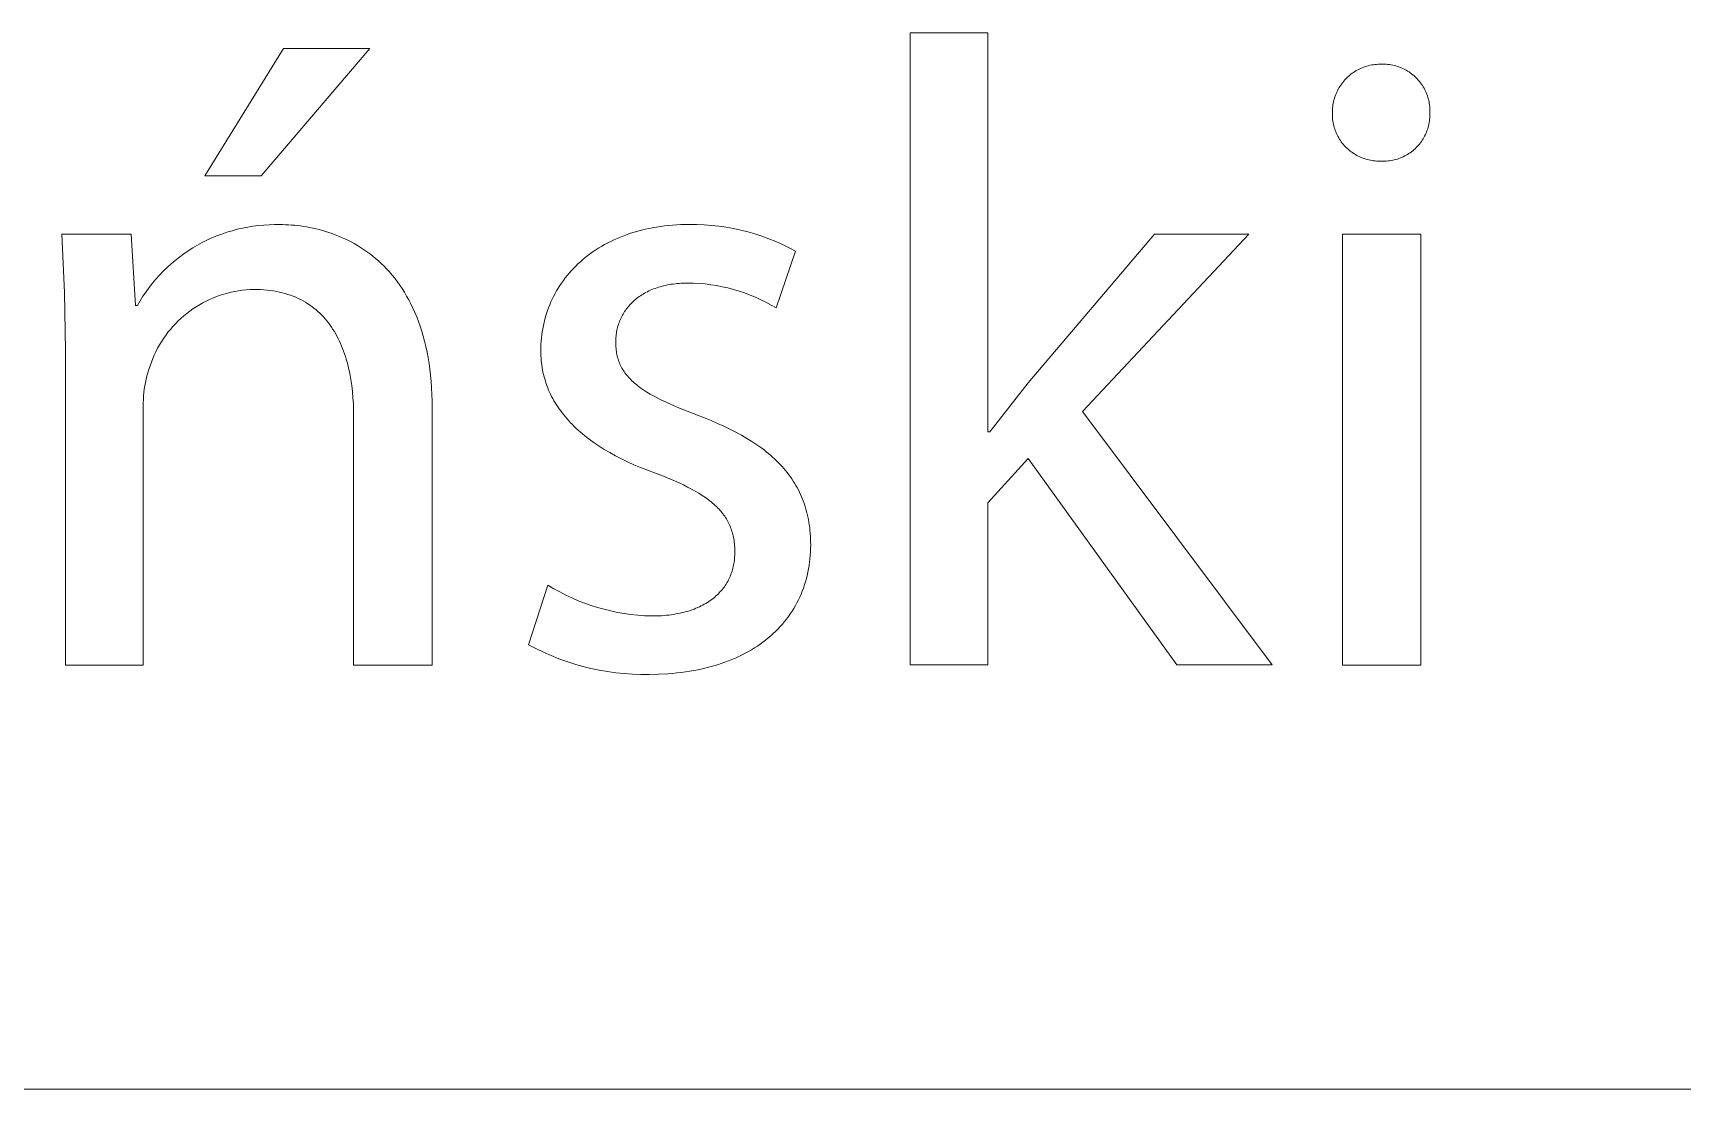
# Model space of a CAD drawing. Header units: millimetres. Extents: x -1893 to 2799, y -925 to 2353.
# Drawn here: x 2136 to 2222.9, y -924.6 to -868.9 of the extents above; entities that cross this region are included whole.
import ezdxf

# ---------------------------------------------------------------- set-up
doc = ezdxf.new("R2010")
doc.units = ezdxf.units.MM
doc.header["$MEASUREMENT"] = 0
doc.layers.add('Domyślny', color=7, linetype='Continuous', true_color=0x000000)

msp = doc.modelspace()

# ---------------------------------------------------------------- linework, layer by layer
at = {"layer": 'Domyślny', "color": 18, "lineweight": 15, "true_color": 0x000000}
for p, q in [((2182.241, -902.263), (2182.241, -868.921)), ((2182.241, -868.921), (2186.334, -868.921)), ((2186.334, -868.921), (2186.334, -889.967)), ((2145.041, -876.453), (2149.181, -869.735)), ((2153.728, -869.735), (2148.009, -876.453)), ((2149.181, -869.735), (2153.728, -869.735)), ((2205.098, -871.463), (2205.155, -871.397)), ((2205.155, -871.397), (2205.215, -871.334)), ((2205.215, -871.334), (2205.276, -871.273)), ((2205.276, -871.273), (2205.34, -871.213)), ((2205.34, -871.213), (2205.406, -871.156)), ((2205.406, -871.156), (2205.474, -871.102)), ((2205.474, -871.102), (2205.543, -871.05)), ((2205.543, -871.05), (2205.614, -871)), ((2205.614, -871), (2205.687, -870.952)), ((2205.687, -870.952), (2205.762, -870.908)), ((2205.762, -870.908), (2205.838, -870.865)), ((2205.838, -870.865), (2205.915, -870.826)), ((2205.915, -870.826), (2205.994, -870.789)), ((2205.994, -870.789), (2206.074, -870.755)), ((2206.074, -870.755), (2206.155, -870.723)), ((2206.155, -870.723), (2206.238, -870.695)), ((2206.238, -870.695), (2206.321, -870.669)), ((2206.321, -870.669), (2206.405, -870.646)), ((2206.405, -870.646), (2206.489, -870.626)), ((2206.489, -870.626), (2206.575, -870.609)), ((2206.575, -870.609), (2206.66, -870.595)), ((2206.66, -870.595), (2206.747, -870.584)), ((2206.747, -870.584), (2206.833, -870.576)), ((2206.833, -870.576), (2206.92, -870.571)), ((2206.92, -870.571), (2207.007, -870.568)), ((2207.007, -870.568), (2207.094, -870.569)), ((2207.094, -870.569), (2207.179, -870.568)), ((2207.179, -870.568), (2207.264, -870.569)), ((2207.264, -870.569), (2207.349, -870.573)), ((2207.349, -870.573), (2207.433, -870.58)), ((2207.433, -870.58), (2207.517, -870.591)), ((2207.517, -870.591), (2207.601, -870.604)), ((2207.601, -870.604), (2207.685, -870.619)), ((2207.685, -870.619), (2207.767, -870.638)), ((2207.767, -870.638), (2207.849, -870.66)), ((2207.849, -870.66), (2207.931, -870.684)), ((2207.931, -870.684), (2208.011, -870.711)), ((2208.011, -870.711), (2208.09, -870.741)), ((2208.09, -870.741), (2208.169, -870.774)), ((2208.169, -870.774), (2208.246, -870.809)), ((2208.246, -870.809), (2208.322, -870.847)), ((2208.322, -870.847), (2208.396, -870.888)), ((2208.396, -870.888), (2208.469, -870.931)), ((2208.469, -870.931), (2208.541, -870.976)), ((2208.541, -870.976), (2208.611, -871.024)), ((2208.611, -871.024), (2208.679, -871.075)), ((2208.679, -871.075), (2208.746, -871.128)), ((2208.746, -871.128), (2208.81, -871.183)), ((2208.81, -871.183), (2208.873, -871.24)), ((2208.873, -871.24), (2208.934, -871.299)), ((2208.934, -871.299), (2208.992, -871.361)), ((2208.992, -871.361), (2209.049, -871.424)), ((2204.631, -872.292), (2204.66, -872.21)), ((2204.66, -872.21), (2204.692, -872.129)), ((2204.692, -872.129), (2204.727, -872.049)), ((2204.727, -872.049), (2204.764, -871.97)), ((2204.764, -871.97), (2204.804, -871.893)), ((2204.804, -871.893), (2204.847, -871.817)), ((2204.847, -871.817), (2204.892, -871.743)), ((2204.892, -871.743), (2204.94, -871.67)), ((2204.94, -871.67), (2204.99, -871.599)), ((2204.99, -871.599), (2205.043, -871.53)), ((2205.043, -871.53), (2205.098, -871.463)), ((2209.049, -871.424), (2209.103, -871.489)), ((2209.103, -871.489), (2209.155, -871.556)), ((2209.155, -871.556), (2209.204, -871.625)), ((2209.204, -871.625), (2209.251, -871.696)), ((2209.251, -871.696), (2209.296, -871.768)), ((2209.296, -871.768), (2209.338, -871.841)), ((2209.338, -871.841), (2209.378, -871.916)), ((2209.378, -871.916), (2209.415, -871.993)), ((2209.415, -871.993), (2209.449, -872.07)), ((2209.449, -872.07), (2209.481, -872.149)), ((2209.481, -872.149), (2209.51, -872.229)), ((2209.51, -872.229), (2209.536, -872.309)), ((2204.5, -873.06), (2204.503, -872.973)), ((2204.5, -873.147), (2204.5, -873.06)), ((2204.5, -873.232), (2204.5, -873.147)), ((2204.503, -872.973), (2204.509, -872.887)), ((2204.509, -872.887), (2204.517, -872.8)), ((2204.517, -872.8), (2204.529, -872.714)), ((2204.529, -872.714), (2204.543, -872.628)), ((2204.543, -872.628), (2204.561, -872.543)), ((2204.561, -872.543), (2204.581, -872.458)), ((2204.581, -872.458), (2204.605, -872.375)), ((2204.605, -872.375), (2204.631, -872.292)), ((2209.536, -872.309), (2209.56, -872.391)), ((2209.56, -872.391), (2209.58, -872.473)), ((2209.58, -872.473), (2209.598, -872.556)), ((2209.598, -872.556), (2209.613, -872.64)), ((2209.613, -872.64), (2209.625, -872.724)), ((2209.625, -872.724), (2209.634, -872.808)), ((2209.634, -872.808), (2209.64, -872.893)), ((2209.64, -872.893), (2209.643, -872.978)), ((2209.644, -873.063), (2209.641, -873.147)), ((2209.641, -873.147), (2209.642, -873.231)), ((2209.643, -872.978), (2209.644, -873.063)), ((2204.502, -873.317), (2204.5, -873.232)), ((2204.507, -873.402), (2204.502, -873.317)), ((2204.515, -873.486), (2204.507, -873.402)), ((2204.526, -873.57), (2204.515, -873.486)), ((2204.54, -873.654), (2204.526, -873.57)), ((2204.557, -873.737), (2204.54, -873.654)), ((2204.576, -873.82), (2204.557, -873.737)), ((2204.599, -873.902), (2204.576, -873.82)), ((2204.624, -873.983), (2204.599, -873.902)), ((2204.652, -874.063), (2204.624, -873.983)), ((2209.527, -873.974), (2209.5, -874.054)), ((2209.551, -873.894), (2209.527, -873.974)), ((2209.572, -873.813), (2209.551, -873.894)), ((2209.591, -873.731), (2209.572, -873.813)), ((2209.607, -873.649), (2209.591, -873.731)), ((2209.619, -873.566), (2209.607, -873.649)), ((2209.629, -873.482), (2209.619, -873.566)), ((2209.637, -873.399), (2209.629, -873.482)), ((2209.641, -873.315), (2209.637, -873.399)), ((2209.642, -873.231), (2209.641, -873.315)), ((2204.682, -874.142), (2204.652, -874.063)), ((2204.716, -874.22), (2204.682, -874.142)), ((2204.752, -874.297), (2204.716, -874.22)), ((2204.79, -874.372), (2204.752, -874.297)), ((2204.832, -874.446), (2204.79, -874.372)), ((2204.875, -874.519), (2204.832, -874.446)), ((2204.922, -874.59), (2204.875, -874.519)), ((2204.97, -874.66), (2204.922, -874.59)), ((2205.021, -874.728), (2204.97, -874.66)), ((2205.075, -874.794), (2205.021, -874.728)), ((2205.13, -874.858), (2205.075, -874.794)), ((2205.188, -874.92), (2205.13, -874.858)), ((2209.037, -874.846), (2208.98, -874.908)), ((2209.091, -874.781), (2209.037, -874.846)), ((2209.143, -874.716), (2209.091, -874.781)), ((2209.192, -874.648), (2209.143, -874.716)), ((2209.24, -874.579), (2209.192, -874.648)), ((2209.284, -874.508), (2209.24, -874.579)), ((2209.327, -874.435), (2209.284, -874.508)), ((2209.367, -874.361), (2209.327, -874.435)), ((2209.404, -874.286), (2209.367, -874.361)), ((2209.439, -874.21), (2209.404, -874.286)), ((2209.471, -874.133), (2209.439, -874.21)), ((2209.5, -874.054), (2209.471, -874.133)), ((2205.248, -874.98), (2205.188, -874.92)), ((2205.309, -875.038), (2205.248, -874.98)), ((2205.373, -875.094), (2205.309, -875.038)), ((2205.439, -875.148), (2205.373, -875.094)), ((2205.506, -875.199), (2205.439, -875.148)), ((2205.576, -875.248), (2205.506, -875.199)), ((2205.647, -875.295), (2205.576, -875.248)), ((2205.719, -875.339), (2205.647, -875.295)), ((2205.793, -875.381), (2205.719, -875.339)), ((2205.868, -875.42), (2205.793, -875.381)), ((2205.945, -875.457), (2205.868, -875.42)), ((2206.023, -875.49), (2205.945, -875.457)), ((2206.101, -875.522), (2206.023, -875.49)), ((2206.181, -875.55), (2206.101, -875.522)), ((2206.262, -875.576), (2206.181, -875.55)), ((2206.344, -875.599), (2206.262, -875.576)), ((2206.426, -875.619), (2206.344, -875.599)), ((2206.51, -875.636), (2206.426, -875.619)), ((2206.593, -875.65), (2206.51, -875.636)), ((2206.677, -875.662), (2206.593, -875.65)), ((2206.762, -875.67), (2206.677, -875.662)), ((2206.846, -875.676), (2206.762, -875.67)), ((2206.931, -875.679), (2206.846, -875.676)), ((2207.016, -875.678), (2206.931, -875.679)), ((2207.1, -875.683), (2207.016, -875.678)), ((2207.184, -875.685), (2207.1, -875.683)), ((2207.268, -875.683), (2207.184, -875.685)), ((2207.351, -875.679), (2207.268, -875.683)), ((2207.435, -875.672), (2207.351, -875.679)), ((2207.518, -875.662), (2207.435, -875.672)), ((2207.601, -875.65), (2207.518, -875.662)), ((2207.684, -875.634), (2207.601, -875.65)), ((2207.766, -875.616), (2207.684, -875.634)), ((2207.847, -875.595), (2207.766, -875.616)), ((2207.927, -875.571), (2207.847, -875.595)), ((2208.007, -875.544), (2207.927, -875.571)), ((2208.085, -875.515), (2208.007, -875.544)), ((2208.163, -875.483), (2208.085, -875.515)), ((2208.239, -875.449), (2208.163, -875.483)), ((2208.314, -875.411), (2208.239, -875.449)), ((2208.388, -875.372), (2208.314, -875.411)), ((2208.461, -875.329), (2208.388, -875.372)), ((2208.532, -875.285), (2208.461, -875.329)), ((2208.601, -875.238), (2208.532, -875.285)), ((2208.669, -875.188), (2208.601, -875.238)), ((2208.735, -875.136), (2208.669, -875.188)), ((2208.799, -875.082), (2208.735, -875.136)), ((2208.862, -875.026), (2208.799, -875.082)), ((2208.922, -874.968), (2208.862, -875.026)), ((2208.98, -874.908), (2208.922, -874.968)), ((2148.009, -876.453), (2145.041, -876.453)), ((2146.744, -879.278), (2147.02, -879.214)), ((2147.02, -879.214), (2147.299, -879.16)), ((2147.299, -879.16), (2147.579, -879.114)), ((2147.579, -879.114), (2147.86, -879.079)), ((2147.86, -879.079), (2148.143, -879.052)), ((2148.143, -879.052), (2148.426, -879.036)), ((2148.426, -879.036), (2148.71, -879.029)), ((2148.71, -879.029), (2148.994, -879.031)), ((2148.994, -879.031), (2149.142, -879.033)), ((2149.142, -879.033), (2149.293, -879.037)), ((2149.293, -879.037), (2149.446, -879.044)), ((2149.446, -879.044), (2149.601, -879.054)), ((2149.601, -879.054), (2149.758, -879.068)), ((2149.758, -879.068), (2149.918, -879.084)), ((2149.918, -879.084), (2150.078, -879.104)), ((2150.078, -879.104), (2150.24, -879.127)), ((2150.24, -879.127), (2150.404, -879.154)), ((2150.404, -879.154), (2150.569, -879.184)), ((2150.569, -879.184), (2150.734, -879.218)), ((2150.734, -879.218), (2150.901, -879.256)), ((2168.251, -879.279), (2168.449, -879.235)), ((2168.449, -879.235), (2168.65, -879.196)), ((2168.65, -879.196), (2168.855, -879.16)), ((2168.855, -879.16), (2169.062, -879.129)), ((2169.062, -879.129), (2169.272, -879.101)), ((2169.272, -879.101), (2169.486, -879.078)), ((2169.486, -879.078), (2169.702, -879.058)), ((2169.702, -879.058), (2169.921, -879.043)), ((2169.921, -879.043), (2170.143, -879.032)), ((2170.143, -879.032), (2170.368, -879.026)), ((2170.368, -879.026), (2170.596, -879.024)), ((2170.596, -879.024), (2170.984, -879.027)), ((2170.984, -879.027), (2171.373, -879.043)), ((2171.373, -879.043), (2171.76, -879.073)), ((2171.76, -879.073), (2172.147, -879.116)), ((2172.147, -879.116), (2172.531, -879.172)), ((2172.531, -879.172), (2172.914, -879.241)), ((2172.914, -879.241), (2173.294, -879.323)), ((2137.64, -882.608), (2137.494, -879.531)), ((2137.494, -879.531), (2141.15, -879.531)), ((2141.15, -879.531), (2141.385, -883.297)), ((2144.643, -880.119), (2144.892, -879.983)), ((2144.892, -879.983), (2145.146, -879.856)), ((2145.146, -879.856), (2145.403, -879.737)), ((2145.403, -879.737), (2145.665, -879.627)), ((2145.665, -879.627), (2145.93, -879.527)), ((2145.93, -879.527), (2146.199, -879.435)), ((2146.199, -879.435), (2146.47, -879.352)), ((2146.47, -879.352), (2146.744, -879.278)), ((2150.901, -879.256), (2151.068, -879.297)), ((2151.068, -879.297), (2151.236, -879.343)), ((2151.236, -879.343), (2151.405, -879.393)), ((2151.405, -879.393), (2151.573, -879.446)), ((2151.573, -879.446), (2151.742, -879.504)), ((2151.742, -879.504), (2151.911, -879.566)), ((2151.911, -879.566), (2152.08, -879.633)), ((2152.08, -879.633), (2152.248, -879.704)), ((2152.248, -879.704), (2152.416, -879.78)), ((2152.416, -879.78), (2152.583, -879.86)), ((2152.583, -879.86), (2152.749, -879.946)), ((2152.749, -879.946), (2152.915, -880.036)), ((2152.915, -880.036), (2153.079, -880.131)), ((2165.965, -880.171), (2166.121, -880.082)), ((2166.121, -880.082), (2166.281, -879.996)), ((2166.281, -879.996), (2166.443, -879.914)), ((2166.443, -879.914), (2166.61, -879.835)), ((2166.61, -879.835), (2166.779, -879.759)), ((2166.779, -879.759), (2166.952, -879.686)), ((2166.952, -879.686), (2167.128, -879.617)), ((2167.128, -879.617), (2167.307, -879.552)), ((2167.307, -879.552), (2167.49, -879.49)), ((2167.49, -879.49), (2167.675, -879.432)), ((2167.675, -879.432), (2167.864, -879.377)), ((2167.864, -879.377), (2168.056, -879.326)), ((2168.056, -879.326), (2168.251, -879.279)), ((2173.294, -879.323), (2173.671, -879.417)), ((2173.671, -879.417), (2174.044, -879.525)), ((2174.044, -879.525), (2174.414, -879.645)), ((2174.414, -879.645), (2174.779, -879.778)), ((2174.779, -879.778), (2175.14, -879.923)), ((2175.14, -879.923), (2175.495, -880.08)), ((2175.495, -880.08), (2175.845, -880.249)), ((2188.459, -887.373), (2195.115, -879.53)), ((2200.099, -879.53), (2191.318, -888.889)), ((2195.115, -879.53), (2200.099, -879.53)), ((2205.032, -879.538), (2209.172, -879.538)), ((2205.032, -902.271), (2205.032, -879.538)), ((2209.172, -879.538), (2209.172, -902.271)), ((2143.258, -881.104), (2143.474, -880.921)), ((2143.474, -880.921), (2143.697, -880.745)), ((2143.697, -880.745), (2143.925, -880.576)), ((2143.925, -880.576), (2144.159, -880.416)), ((2144.159, -880.416), (2144.398, -880.263)), ((2144.398, -880.263), (2144.643, -880.119)), ((2153.079, -880.131), (2153.242, -880.231)), ((2153.242, -880.231), (2153.404, -880.336)), ((2153.404, -880.336), (2153.564, -880.447)), ((2153.564, -880.447), (2153.723, -880.563)), ((2153.723, -880.563), (2153.879, -880.684)), ((2153.879, -880.684), (2154.034, -880.811)), ((2154.034, -880.811), (2154.187, -880.943)), ((2154.187, -880.943), (2154.337, -881.082)), ((2164.84, -880.988), (2164.968, -880.876)), ((2164.968, -880.876), (2165.1, -880.767)), ((2165.1, -880.767), (2165.236, -880.66)), ((2165.236, -880.66), (2165.375, -880.556)), ((2165.375, -880.556), (2165.517, -880.455)), ((2165.517, -880.455), (2165.663, -880.357)), ((2165.663, -880.357), (2165.812, -880.262)), ((2165.812, -880.262), (2165.965, -880.171)), ((2176.189, -880.43), (2175.158, -883.43)), ((2175.845, -880.249), (2176.189, -880.43)), ((2142.457, -881.908), (2142.647, -881.697)), ((2142.647, -881.697), (2142.844, -881.492)), ((2142.844, -881.492), (2143.047, -881.295)), ((2143.047, -881.295), (2143.258, -881.104)), ((2154.337, -881.082), (2154.485, -881.226)), ((2154.485, -881.226), (2154.63, -881.376)), ((2154.63, -881.376), (2154.772, -881.531)), ((2154.772, -881.531), (2154.912, -881.693)), ((2154.912, -881.693), (2155.048, -881.861)), ((2163.945, -881.978), (2164.044, -881.846)), ((2164.044, -881.846), (2164.146, -881.716)), ((2164.146, -881.716), (2164.253, -881.588)), ((2164.253, -881.588), (2164.363, -881.463)), ((2164.363, -881.463), (2164.477, -881.341)), ((2164.477, -881.341), (2164.594, -881.221)), ((2164.594, -881.221), (2164.715, -881.103)), ((2164.715, -881.103), (2164.84, -880.988)), ((2137.682, -885.687), (2137.64, -882.608)), ((2141.773, -882.812), (2141.932, -882.577)), ((2141.932, -882.577), (2142.1, -882.348)), ((2142.1, -882.348), (2142.275, -882.125)), ((2142.275, -882.125), (2142.457, -881.908)), ((2146.033, -882.701), (2145.842, -882.762)), ((2146.227, -882.646), (2146.033, -882.701)), ((2146.422, -882.598), (2146.227, -882.646)), ((2146.619, -882.557), (2146.422, -882.598)), ((2146.817, -882.523), (2146.619, -882.557)), ((2147.017, -882.495), (2146.817, -882.523)), ((2147.217, -882.474), (2147.017, -882.495)), ((2147.418, -882.46), (2147.217, -882.474)), ((2147.619, -882.453), (2147.418, -882.46)), ((2147.8, -882.455), (2147.619, -882.453)), ((2147.977, -882.462), (2147.8, -882.455)), ((2148.151, -882.473), (2147.977, -882.462)), ((2148.321, -882.488), (2148.151, -882.473)), ((2148.488, -882.508), (2148.321, -882.488)), ((2148.651, -882.532), (2148.488, -882.508)), ((2148.81, -882.56), (2148.651, -882.532)), ((2148.966, -882.592), (2148.81, -882.56)), ((2149.119, -882.628), (2148.966, -882.592)), ((2149.268, -882.668), (2149.119, -882.628)), ((2149.413, -882.712), (2149.268, -882.668)), ((2149.555, -882.76), (2149.413, -882.712)), ((2155.048, -881.861), (2155.182, -882.036)), ((2155.182, -882.036), (2155.311, -882.217)), ((2155.311, -882.217), (2155.438, -882.404)), ((2155.438, -882.404), (2155.561, -882.598)), ((2155.561, -882.598), (2155.679, -882.798)), ((2163.43, -882.815), (2163.507, -882.671)), ((2163.507, -882.671), (2163.586, -882.528)), ((2163.586, -882.528), (2163.67, -882.387)), ((2163.67, -882.387), (2163.758, -882.248)), ((2163.758, -882.248), (2163.849, -882.112)), ((2163.849, -882.112), (2163.945, -881.978)), ((2168.149, -882.695), (2168.077, -882.739)), ((2168.223, -882.652), (2168.149, -882.695)), ((2168.298, -882.611), (2168.223, -882.652)), ((2168.375, -882.571), (2168.298, -882.611)), ((2168.454, -882.532), (2168.375, -882.571)), ((2168.534, -882.495), (2168.454, -882.532)), ((2168.617, -882.46), (2168.534, -882.495)), ((2168.701, -882.426), (2168.617, -882.46)), ((2168.786, -882.394), (2168.701, -882.426)), ((2168.874, -882.364), (2168.786, -882.394)), ((2168.963, -882.335), (2168.874, -882.364)), ((2169.054, -882.308), (2168.963, -882.335)), ((2169.146, -882.282), (2169.054, -882.308)), ((2169.241, -882.258), (2169.146, -882.282)), ((2169.337, -882.236), (2169.241, -882.258)), ((2169.434, -882.216), (2169.337, -882.236)), ((2169.534, -882.198), (2169.434, -882.216)), ((2169.635, -882.181), (2169.534, -882.198)), ((2169.737, -882.166), (2169.635, -882.181)), ((2169.842, -882.153), (2169.737, -882.166)), ((2169.947, -882.142), (2169.842, -882.153)), ((2170.055, -882.133), (2169.947, -882.142)), ((2170.164, -882.126), (2170.055, -882.133)), ((2170.275, -882.121), (2170.164, -882.126)), ((2170.388, -882.118), (2170.275, -882.121)), ((2170.502, -882.117), (2170.388, -882.118)), ((2170.808, -882.122), (2170.502, -882.117)), ((2171.114, -882.138), (2170.808, -882.122)), ((2171.419, -882.164), (2171.114, -882.138)), ((2171.723, -882.201), (2171.419, -882.164)), ((2172.026, -882.248), (2171.723, -882.201)), ((2172.326, -882.305), (2172.026, -882.248)), ((2172.625, -882.373), (2172.326, -882.305)), ((2172.921, -882.451), (2172.625, -882.373)), ((2173.214, -882.539), (2172.921, -882.451)), ((2173.504, -882.637), (2173.214, -882.539)), ((2173.791, -882.745), (2173.504, -882.637)), ((2141.385, -883.297), (2141.478, -883.297)), ((2141.478, -883.297), (2141.621, -883.052)), ((2141.621, -883.052), (2141.773, -882.812)), ((2144.242, -883.596), (2144.082, -883.718)), ((2144.406, -883.479), (2144.242, -883.596)), ((2144.574, -883.368), (2144.406, -883.479)), ((2144.746, -883.263), (2144.574, -883.368)), ((2144.921, -883.164), (2144.746, -883.263)), ((2145.099, -883.071), (2144.921, -883.164)), ((2145.281, -882.985), (2145.099, -883.071)), ((2145.465, -882.904), (2145.281, -882.985)), ((2145.652, -882.83), (2145.465, -882.904)), ((2145.842, -882.762), (2145.652, -882.83)), ((2149.694, -882.812), (2149.555, -882.76)), ((2149.829, -882.867), (2149.694, -882.812)), ((2149.961, -882.926), (2149.829, -882.867)), ((2150.089, -882.989), (2149.961, -882.926)), ((2150.214, -883.055), (2150.089, -882.989)), ((2150.336, -883.125), (2150.214, -883.055)), ((2150.455, -883.198), (2150.336, -883.125)), ((2150.571, -883.275), (2150.455, -883.198)), ((2150.683, -883.355), (2150.571, -883.275)), ((2150.792, -883.438), (2150.683, -883.355)), ((2150.898, -883.525), (2150.792, -883.438)), ((2151.001, -883.615), (2150.898, -883.525)), ((2155.679, -882.798), (2155.794, -883.005)), ((2155.794, -883.005), (2155.905, -883.219)), ((2155.905, -883.219), (2156.012, -883.44)), ((2156.012, -883.44), (2156.114, -883.668)), ((2163.057, -883.722), (2163.109, -883.566)), ((2163.109, -883.566), (2163.166, -883.413)), ((2163.166, -883.413), (2163.226, -883.261)), ((2163.226, -883.261), (2163.29, -883.11)), ((2163.29, -883.11), (2163.358, -882.962)), ((2163.358, -882.962), (2163.43, -882.815)), ((2167.215, -883.557), (2167.172, -883.621)), ((2167.26, -883.494), (2167.215, -883.557)), ((2167.306, -883.433), (2167.26, -883.494)), ((2167.355, -883.372), (2167.306, -883.433)), ((2167.405, -883.313), (2167.355, -883.372)), ((2167.457, -883.255), (2167.405, -883.313)), ((2167.511, -883.197), (2167.457, -883.255)), ((2167.567, -883.142), (2167.511, -883.197)), ((2167.624, -883.087), (2167.567, -883.142)), ((2167.684, -883.033), (2167.624, -883.087)), ((2167.745, -882.981), (2167.684, -883.033)), ((2167.808, -882.93), (2167.745, -882.981)), ((2167.873, -882.88), (2167.808, -882.93)), ((2167.939, -882.832), (2167.873, -882.88)), ((2168.007, -882.785), (2167.939, -882.832)), ((2168.077, -882.739), (2168.007, -882.785)), ((2174.073, -882.863), (2173.791, -882.745)), ((2174.352, -882.991), (2174.073, -882.863)), ((2174.625, -883.128), (2174.352, -882.991)), ((2174.894, -883.274), (2174.625, -883.128)), ((2175.158, -883.43), (2174.894, -883.274)), ((2143.35, -884.406), (2143.218, -884.558)), ((2143.487, -884.258), (2143.35, -884.406)), ((2143.629, -884.115), (2143.487, -884.258)), ((2143.775, -883.978), (2143.629, -884.115)), ((2143.927, -883.845), (2143.775, -883.978)), ((2144.082, -883.718), (2143.927, -883.845)), ((2151.101, -883.708), (2151.001, -883.615)), ((2151.198, -883.804), (2151.101, -883.708)), ((2151.292, -883.903), (2151.198, -883.804)), ((2151.382, -884.005), (2151.292, -883.903)), ((2151.47, -884.11), (2151.382, -884.005)), ((2151.555, -884.218), (2151.47, -884.11)), ((2151.637, -884.328), (2151.555, -884.218)), ((2151.716, -884.441), (2151.637, -884.328)), ((2151.792, -884.557), (2151.716, -884.441)), ((2156.114, -883.668), (2156.211, -883.903)), ((2156.211, -883.903), (2156.304, -884.145)), ((2156.304, -884.145), (2156.392, -884.394)), ((2156.392, -884.394), (2156.475, -884.651)), ((2162.857, -884.522), (2162.889, -884.359)), ((2162.889, -884.359), (2162.925, -884.197)), ((2162.925, -884.197), (2162.965, -884.037)), ((2162.965, -884.037), (2163.009, -883.879)), ((2163.009, -883.879), (2163.057, -883.722)), ((2166.803, -884.454), (2166.784, -884.529)), ((2166.823, -884.38), (2166.803, -884.454)), ((2166.845, -884.307), (2166.823, -884.38)), ((2166.87, -884.235), (2166.845, -884.307)), ((2166.896, -884.163), (2166.87, -884.235)), ((2166.924, -884.092), (2166.896, -884.163)), ((2166.954, -884.022), (2166.924, -884.092)), ((2166.985, -883.953), (2166.954, -884.022)), ((2167.019, -883.885), (2166.985, -883.953)), ((2167.054, -883.817), (2167.019, -883.885)), ((2167.092, -883.751), (2167.054, -883.817)), ((2167.131, -883.685), (2167.092, -883.751)), ((2167.172, -883.621), (2167.131, -883.685)), ((2142.746, -885.208), (2142.642, -885.381)), ((2142.856, -885.04), (2142.746, -885.208)), ((2142.971, -884.875), (2142.856, -885.04)), ((2143.092, -884.714), (2142.971, -884.875)), ((2143.218, -884.558), (2143.092, -884.714)), ((2151.866, -884.676), (2151.792, -884.557)), ((2151.936, -884.797), (2151.866, -884.676)), ((2152.004, -884.921), (2151.936, -884.797)), ((2152.069, -885.047), (2152.004, -884.921)), ((2152.131, -885.175), (2152.069, -885.047)), ((2152.191, -885.306), (2152.131, -885.175)), ((2152.248, -885.439), (2152.191, -885.306)), ((2156.475, -884.651), (2156.552, -884.915)), ((2156.552, -884.915), (2156.625, -885.187)), ((2156.625, -885.187), (2156.692, -885.467)), ((2162.761, -885.354), (2162.772, -885.186)), ((2162.772, -885.186), (2162.787, -885.018)), ((2162.787, -885.018), (2162.806, -884.851)), ((2162.806, -884.851), (2162.829, -884.686)), ((2162.829, -884.686), (2162.857, -884.522)), ((2166.706, -885.147), (2166.705, -885.226)), ((2166.705, -885.226), (2166.706, -885.314)), ((2166.709, -885.068), (2166.706, -885.147)), ((2166.706, -885.314), (2166.709, -885.399)), ((2166.714, -884.989), (2166.709, -885.068)), ((2166.721, -884.911), (2166.714, -884.989)), ((2166.73, -884.833), (2166.721, -884.911)), ((2166.741, -884.756), (2166.73, -884.833)), ((2166.753, -884.68), (2166.741, -884.756)), ((2166.768, -884.604), (2166.753, -884.68)), ((2166.784, -884.529), (2166.768, -884.604)), ((2137.682, -902.265), (2137.682, -885.687)), ((2142.287, -886.102), (2142.214, -886.29)), ((2142.367, -885.917), (2142.287, -886.102)), ((2142.452, -885.735), (2142.367, -885.917)), ((2142.544, -885.556), (2142.452, -885.735)), ((2142.642, -885.381), (2142.544, -885.556)), ((2152.302, -885.575), (2152.248, -885.439)), ((2152.354, -885.712), (2152.302, -885.575)), ((2152.403, -885.852), (2152.354, -885.712)), ((2152.45, -885.993), (2152.403, -885.852)), ((2152.494, -886.137), (2152.45, -885.993)), ((2152.535, -886.283), (2152.494, -886.137)), ((2156.692, -885.467), (2156.753, -885.754)), ((2156.753, -885.754), (2156.808, -886.049)), ((2156.808, -886.049), (2156.858, -886.352)), ((2162.752, -885.695), (2162.754, -885.524)), ((2162.754, -885.822), (2162.752, -885.695)), ((2162.754, -885.524), (2162.761, -885.354)), ((2162.758, -885.949), (2162.754, -885.822)), ((2162.765, -886.074), (2162.758, -885.949)), ((2162.775, -886.199), (2162.765, -886.074)), ((2162.788, -886.324), (2162.775, -886.199)), ((2166.709, -885.399), (2166.714, -885.484)), ((2166.714, -885.484), (2166.721, -885.566)), ((2166.721, -885.566), (2166.73, -885.648)), ((2166.73, -885.648), (2166.741, -885.728)), ((2166.741, -885.728), (2166.754, -885.807)), ((2166.754, -885.807), (2166.769, -885.884)), ((2166.769, -885.884), (2166.786, -885.961)), ((2166.786, -885.961), (2166.805, -886.036)), ((2166.805, -886.036), (2166.826, -886.11)), ((2166.826, -886.11), (2166.849, -886.182)), ((2166.849, -886.182), (2166.874, -886.254)), ((2141.983, -887.014), (2141.939, -887.188)), ((2142.032, -886.842), (2141.983, -887.014)), ((2142.088, -886.672), (2142.032, -886.842)), ((2142.148, -886.48), (2142.088, -886.672)), ((2142.214, -886.29), (2142.148, -886.48)), ((2152.574, -886.43), (2152.535, -886.283)), ((2152.611, -886.579), (2152.574, -886.43)), ((2152.676, -886.883), (2152.611, -886.579)), ((2152.733, -887.194), (2152.676, -886.883)), ((2156.858, -886.352), (2156.901, -886.663)), ((2156.901, -886.663), (2156.938, -886.982)), ((2156.938, -886.982), (2156.969, -887.309)), ((2162.804, -886.447), (2162.788, -886.324)), ((2162.822, -886.57), (2162.804, -886.447)), ((2162.844, -886.692), (2162.822, -886.57)), ((2162.868, -886.813), (2162.844, -886.692)), ((2162.895, -886.934), (2162.868, -886.813)), ((2162.925, -887.054), (2162.895, -886.934)), ((2162.958, -887.173), (2162.925, -887.054)), ((2166.874, -886.254), (2166.901, -886.325)), ((2166.901, -886.325), (2166.93, -886.394)), ((2166.93, -886.394), (2166.962, -886.462)), ((2166.962, -886.462), (2166.995, -886.53)), ((2166.995, -886.53), (2167.03, -886.596)), ((2167.03, -886.596), (2167.068, -886.661)), ((2167.068, -886.661), (2167.108, -886.726)), ((2167.108, -886.726), (2167.149, -886.789)), ((2167.149, -886.789), (2167.193, -886.852)), ((2167.193, -886.852), (2167.239, -886.914)), ((2167.239, -886.914), (2167.287, -886.975)), ((2167.287, -886.975), (2167.337, -887.035)), ((2167.337, -887.035), (2167.389, -887.095)), ((2141.819, -887.894), (2141.803, -888.072)), ((2141.84, -887.716), (2141.819, -887.894)), ((2141.867, -887.539), (2141.84, -887.716)), ((2141.9, -887.363), (2141.867, -887.539)), ((2141.939, -887.188), (2141.9, -887.363)), ((2152.78, -887.511), (2152.733, -887.194)), ((2152.818, -887.833), (2152.78, -887.511)), ((2152.847, -888.161), (2152.818, -887.833)), ((2156.969, -887.309), (2156.993, -887.645)), ((2156.993, -887.645), (2157.01, -887.989)), ((2162.994, -887.291), (2162.958, -887.173)), ((2163.032, -887.409), (2162.994, -887.291)), ((2163.074, -887.525), (2163.032, -887.409)), ((2163.119, -887.641), (2163.074, -887.525)), ((2163.166, -887.757), (2163.119, -887.641)), ((2163.216, -887.871), (2163.166, -887.757)), ((2163.27, -887.984), (2163.216, -887.871)), ((2167.389, -887.095), (2167.444, -887.153)), ((2167.444, -887.153), (2167.5, -887.211)), ((2167.5, -887.211), (2167.559, -887.269)), ((2167.559, -887.269), (2167.62, -887.326)), ((2167.62, -887.326), (2167.683, -887.382)), ((2167.683, -887.382), (2167.748, -887.437)), ((2167.748, -887.437), (2167.816, -887.492)), ((2167.816, -887.492), (2167.885, -887.547)), ((2167.885, -887.547), (2167.957, -887.601)), ((2167.957, -887.601), (2168.031, -887.654)), ((2168.031, -887.654), (2168.185, -887.76)), ((2168.185, -887.76), (2168.349, -887.865)), ((2168.349, -887.865), (2168.521, -887.968)), ((2186.428, -889.967), (2188.459, -887.373)), ((2141.793, -888.251), (2141.789, -888.43)), ((2141.789, -888.43), (2141.791, -888.609)), ((2141.791, -888.609), (2141.791, -902.265)), ((2141.803, -888.072), (2141.793, -888.251)), ((2152.868, -888.494), (2152.847, -888.161)), ((2152.88, -888.831), (2152.868, -888.494)), ((2157.01, -887.989), (2157.021, -888.342)), ((2157.021, -888.342), (2157.024, -888.703)), ((2157.024, -888.703), (2157.024, -902.265)), ((2163.326, -888.097), (2163.27, -887.984)), ((2163.385, -888.209), (2163.326, -888.097)), ((2163.447, -888.32), (2163.385, -888.209)), ((2163.512, -888.43), (2163.447, -888.32)), ((2163.58, -888.539), (2163.512, -888.43)), ((2163.65, -888.648), (2163.58, -888.539)), ((2163.724, -888.756), (2163.65, -888.648)), ((2163.801, -888.862), (2163.724, -888.756)), ((2168.521, -887.968), (2168.702, -888.07)), ((2168.702, -888.07), (2168.892, -888.171)), ((2168.892, -888.171), (2169.091, -888.272)), ((2169.091, -888.272), (2169.517, -888.472)), ((2169.517, -888.472), (2169.98, -888.674)), ((2169.98, -888.674), (2170.48, -888.878)), ((2152.884, -889.172), (2152.88, -888.831)), ((2152.884, -902.265), (2152.884, -889.172)), ((2163.881, -888.968), (2163.801, -888.862)), ((2163.963, -889.073), (2163.881, -888.968)), ((2164.049, -889.177), (2163.963, -889.073)), ((2164.137, -889.28), (2164.049, -889.177)), ((2164.229, -889.383), (2164.137, -889.28)), ((2164.323, -889.484), (2164.229, -889.383)), ((2164.421, -889.584), (2164.323, -889.484)), ((2164.521, -889.684), (2164.421, -889.584)), ((2164.625, -889.782), (2164.521, -889.684)), ((2170.48, -888.878), (2171.018, -889.086)), ((2171.018, -889.086), (2171.383, -889.226)), ((2171.383, -889.226), (2171.736, -889.37)), ((2171.736, -889.37), (2172.078, -889.517)), ((2172.078, -889.517), (2172.409, -889.667)), ((2172.409, -889.667), (2172.728, -889.821)), ((2191.318, -888.889), (2201.318, -902.263)), ((2164.731, -889.88), (2164.625, -889.782)), ((2164.841, -889.977), (2164.731, -889.88)), ((2164.953, -890.072), (2164.841, -889.977)), ((2165.069, -890.167), (2164.953, -890.072)), ((2165.308, -890.354), (2165.069, -890.167)), ((2165.56, -890.536), (2165.308, -890.354)), ((2165.825, -890.715), (2165.56, -890.536)), ((2172.728, -889.821), (2173.036, -889.979)), ((2173.036, -889.979), (2173.333, -890.141)), ((2173.333, -890.141), (2173.618, -890.307)), ((2173.618, -890.307), (2173.891, -890.477)), ((2173.891, -890.477), (2174.153, -890.651)), ((2186.334, -889.967), (2186.428, -889.967)), ((2166.101, -890.889), (2165.825, -890.715)), ((2166.389, -891.06), (2166.101, -890.889)), ((2166.69, -891.226), (2166.389, -891.06)), ((2167.003, -891.388), (2166.69, -891.226)), ((2167.328, -891.546), (2167.003, -891.388)), ((2174.153, -890.651), (2174.404, -890.83)), ((2174.404, -890.83), (2174.525, -890.921)), ((2174.525, -890.921), (2174.643, -891.013)), ((2174.643, -891.013), (2174.758, -891.107)), ((2174.758, -891.107), (2174.871, -891.202)), ((2174.871, -891.202), (2174.98, -891.298)), ((2174.98, -891.298), (2175.087, -891.396)), ((2175.087, -891.396), (2175.19, -891.494)), ((2188.459, -891.373), (2186.334, -893.717)), ((2196.302, -902.263), (2188.459, -891.373)), ((2167.665, -891.699), (2167.328, -891.546)), ((2168.015, -891.848), (2167.665, -891.699)), ((2168.377, -891.992), (2168.015, -891.848)), ((2168.752, -892.132), (2168.377, -891.992)), ((2169.304, -892.343), (2168.752, -892.132)), ((2175.19, -891.494), (2175.291, -891.594)), ((2175.291, -891.594), (2175.389, -891.696)), ((2175.389, -891.696), (2175.484, -891.798)), ((2175.484, -891.798), (2175.576, -891.903)), ((2175.576, -891.903), (2175.666, -892.008)), ((2175.666, -892.008), (2175.752, -892.115)), ((2175.752, -892.115), (2175.835, -892.224)), ((2175.835, -892.224), (2175.916, -892.333)), ((2169.813, -892.554), (2169.304, -892.343)), ((2170.052, -892.66), (2169.813, -892.554)), ((2170.28, -892.767), (2170.052, -892.66)), ((2170.498, -892.874), (2170.28, -892.767)), ((2170.706, -892.982), (2170.498, -892.874)), ((2170.903, -893.092), (2170.706, -892.982)), ((2171.091, -893.202), (2170.903, -893.092)), ((2175.916, -892.333), (2175.993, -892.445)), ((2175.993, -892.445), (2176.068, -892.558)), ((2176.068, -892.558), (2176.14, -892.672)), ((2176.14, -892.672), (2176.209, -892.788)), ((2176.209, -892.788), (2176.275, -892.906)), ((2176.275, -892.906), (2176.338, -893.025)), ((2176.338, -893.025), (2176.398, -893.145)), ((2176.398, -893.145), (2176.455, -893.268)), ((2171.269, -893.315), (2171.091, -893.202)), ((2171.438, -893.428), (2171.269, -893.315)), ((2171.518, -893.486), (2171.438, -893.428)), ((2171.596, -893.544), (2171.518, -893.486)), ((2171.672, -893.603), (2171.596, -893.544)), ((2171.746, -893.662), (2171.672, -893.603)), ((2171.817, -893.721), (2171.746, -893.662)), ((2171.886, -893.782), (2171.817, -893.721)), ((2171.953, -893.842), (2171.886, -893.782)), ((2172.018, -893.904), (2171.953, -893.842)), ((2172.08, -893.966), (2172.018, -893.904)), ((2172.14, -894.029), (2172.08, -893.966)), ((2172.198, -894.092), (2172.14, -894.029)), ((2176.455, -893.268), (2176.51, -893.392)), ((2176.51, -893.392), (2176.561, -893.517)), ((2176.561, -893.517), (2176.609, -893.645)), ((2176.609, -893.645), (2176.655, -893.774)), ((2176.655, -893.774), (2176.698, -893.905)), ((2176.698, -893.905), (2176.737, -894.037)), ((2186.334, -893.717), (2186.334, -902.263)), ((2172.253, -894.156), (2172.198, -894.092)), ((2172.307, -894.221), (2172.253, -894.156)), ((2172.358, -894.286), (2172.307, -894.221)), ((2172.407, -894.352), (2172.358, -894.286)), ((2172.454, -894.419), (2172.407, -894.352)), ((2172.499, -894.487), (2172.454, -894.419)), ((2172.542, -894.556), (2172.499, -894.487)), ((2172.582, -894.625), (2172.542, -894.556)), ((2172.621, -894.696), (2172.582, -894.625)), ((2172.658, -894.767), (2172.621, -894.696)), ((2172.692, -894.839), (2172.658, -894.767)), ((2172.725, -894.912), (2172.692, -894.839)), ((2176.737, -894.037), (2176.774, -894.172)), ((2176.774, -894.172), (2176.808, -894.308)), ((2176.808, -894.308), (2176.839, -894.446)), ((2176.839, -894.446), (2176.867, -894.585)), ((2176.867, -894.585), (2176.892, -894.727)), ((2176.892, -894.727), (2176.914, -894.871)), ((2176.914, -894.871), (2176.933, -895.016)), ((2172.755, -894.987), (2172.725, -894.912)), ((2172.784, -895.062), (2172.755, -894.987)), ((2172.811, -895.138), (2172.784, -895.062)), ((2172.835, -895.215), (2172.811, -895.138)), ((2172.858, -895.293), (2172.835, -895.215)), ((2172.879, -895.372), (2172.858, -895.293)), ((2172.898, -895.452), (2172.879, -895.372)), ((2172.915, -895.534), (2172.898, -895.452)), ((2172.93, -895.616), (2172.915, -895.534)), ((2172.943, -895.7), (2172.93, -895.616)), ((2172.955, -895.785), (2172.943, -895.7)), ((2176.933, -895.016), (2176.949, -895.163)), ((2176.949, -895.163), (2176.962, -895.312)), ((2176.962, -895.312), (2176.973, -895.464)), ((2176.973, -895.464), (2176.98, -895.617)), ((2176.98, -895.617), (2176.985, -895.772)), ((2172.964, -895.871), (2172.955, -895.785)), ((2172.972, -895.958), (2172.964, -895.871)), ((2172.97, -896.664), (2172.977, -896.579)), ((2172.978, -896.047), (2172.972, -895.958)), ((2172.977, -896.579), (2172.982, -896.493)), ((2172.983, -896.136), (2172.978, -896.047)), ((2172.982, -896.493), (2172.985, -896.407)), ((2172.985, -896.227), (2172.983, -896.136)), ((2172.986, -896.32), (2172.985, -896.227)), ((2172.985, -896.407), (2172.986, -896.32)), ((2176.966, -896.482), (2176.95, -896.662)), ((2176.977, -896.299), (2176.966, -896.482)), ((2176.984, -896.115), (2176.977, -896.299)), ((2176.986, -895.929), (2176.984, -896.115)), ((2176.985, -895.772), (2176.986, -895.929)), ((2172.752, -897.553), (2172.782, -897.476)), ((2172.782, -897.476), (2172.811, -897.399)), ((2172.811, -897.399), (2172.837, -897.32)), ((2172.837, -897.32), (2172.861, -897.241)), ((2172.861, -897.241), (2172.883, -897.161)), ((2172.883, -897.161), (2172.902, -897.08)), ((2172.902, -897.08), (2172.92, -896.998)), ((2172.92, -896.998), (2172.936, -896.915)), ((2172.936, -896.915), (2172.949, -896.832)), ((2172.949, -896.832), (2172.96, -896.748)), ((2172.96, -896.748), (2172.97, -896.664)), ((2176.841, -897.366), (2176.803, -897.538)), ((2176.875, -897.193), (2176.841, -897.366)), ((2176.904, -897.018), (2176.875, -897.193)), ((2176.929, -896.841), (2176.904, -897.018)), ((2176.95, -896.662), (2176.929, -896.841)), ((2162.096, -901.195), (2163.127, -898.054)), ((2163.127, -898.054), (2163.436, -898.238)), ((2163.436, -898.238), (2163.751, -898.412)), ((2172.221, -898.395), (2172.277, -898.331)), ((2172.277, -898.331), (2172.331, -898.266)), ((2172.331, -898.266), (2172.383, -898.2)), ((2172.383, -898.2), (2172.433, -898.132)), ((2172.433, -898.132), (2172.48, -898.063)), ((2172.48, -898.063), (2172.525, -897.994)), ((2172.525, -897.994), (2172.569, -897.923)), ((2172.569, -897.923), (2172.61, -897.851)), ((2172.61, -897.851), (2172.648, -897.778)), ((2172.648, -897.778), (2172.685, -897.704)), ((2172.685, -897.704), (2172.72, -897.629)), ((2172.72, -897.629), (2172.752, -897.553)), ((2176.546, -898.362), (2176.482, -898.521)), ((2176.606, -898.202), (2176.546, -898.362)), ((2176.662, -898.039), (2176.606, -898.202)), ((2176.714, -897.874), (2176.662, -898.039)), ((2176.76, -897.707), (2176.714, -897.874)), ((2176.803, -897.538), (2176.76, -897.707)), ((2163.751, -898.412), (2164.072, -898.576)), ((2164.072, -898.576), (2164.397, -898.729)), ((2164.397, -898.729), (2164.728, -898.871)), ((2164.728, -898.871), (2165.063, -899.001)), ((2165.063, -899.001), (2165.402, -899.121)), ((2165.402, -899.121), (2165.746, -899.23)), ((2165.746, -899.23), (2166.092, -899.327)), ((2170.931, -899.274), (2171.025, -899.235)), ((2171.025, -899.235), (2171.116, -899.194)), ((2171.116, -899.194), (2171.206, -899.151)), ((2171.206, -899.151), (2171.293, -899.106)), ((2171.293, -899.106), (2171.377, -899.06)), ((2171.377, -899.06), (2171.46, -899.013)), ((2171.46, -899.013), (2171.54, -898.964)), ((2171.54, -898.964), (2171.618, -898.913)), ((2171.618, -898.913), (2171.694, -898.861)), ((2171.694, -898.861), (2171.768, -898.808)), ((2171.768, -898.808), (2171.839, -898.753)), ((2171.839, -898.753), (2171.908, -898.697)), ((2171.908, -898.697), (2171.975, -898.639)), ((2171.975, -898.639), (2172.04, -898.58)), ((2172.04, -898.58), (2172.103, -898.52)), ((2172.103, -898.52), (2172.163, -898.458)), ((2172.163, -898.458), (2172.221, -898.395)), ((2176.182, -899.131), (2176.097, -899.278)), ((2176.264, -898.982), (2176.182, -899.131)), ((2176.341, -898.831), (2176.264, -898.982)), ((2176.414, -898.677), (2176.341, -898.831)), ((2176.482, -898.521), (2176.414, -898.677)), ((2166.092, -899.327), (2166.441, -899.412)), ((2166.441, -899.412), (2166.794, -899.486)), ((2166.794, -899.486), (2167.148, -899.548)), ((2167.148, -899.548), (2167.504, -899.599)), ((2167.504, -899.599), (2167.862, -899.637)), ((2167.862, -899.637), (2168.221, -899.664)), ((2168.221, -899.664), (2168.58, -899.679)), ((2168.58, -899.679), (2168.857, -899.675)), ((2168.857, -899.675), (2169.124, -899.662)), ((2169.124, -899.662), (2169.382, -899.64)), ((2169.382, -899.64), (2169.508, -899.627)), ((2169.508, -899.627), (2169.631, -899.611)), ((2169.631, -899.611), (2169.752, -899.593)), ((2169.752, -899.593), (2169.87, -899.573)), ((2169.87, -899.573), (2169.987, -899.552)), ((2169.987, -899.552), (2170.101, -899.528)), ((2170.101, -899.528), (2170.213, -899.503)), ((2170.213, -899.503), (2170.322, -899.476)), ((2170.322, -899.476), (2170.429, -899.446)), ((2170.429, -899.446), (2170.534, -899.416)), ((2170.534, -899.416), (2170.637, -899.383)), ((2170.637, -899.383), (2170.737, -899.348)), ((2170.737, -899.348), (2170.835, -899.312)), ((2170.835, -899.312), (2170.931, -899.274)), ((2175.497, -900.106), (2175.382, -900.235)), ((2175.607, -899.974), (2175.497, -900.106)), ((2175.713, -899.84), (2175.607, -899.974)), ((2175.815, -899.704), (2175.713, -899.84)), ((2175.913, -899.564), (2175.815, -899.704)), ((2176.007, -899.423), (2175.913, -899.564)), ((2176.097, -899.278), (2176.007, -899.423)), ((2174.611, -900.949), (2174.469, -901.058)), ((2174.75, -900.837), (2174.611, -900.949)), ((2174.884, -900.722), (2174.75, -900.837)), ((2175.015, -900.605), (2174.884, -900.722)), ((2175.141, -900.484), (2175.015, -900.605)), ((2175.264, -900.361), (2175.141, -900.484)), ((2175.382, -900.235), (2175.264, -900.361)), ((2162.488, -901.4), (2162.096, -901.195)), ((2162.887, -901.592), (2162.488, -901.4)), ((2163.292, -901.77), (2162.887, -901.592)), ((2163.703, -901.933), (2163.292, -901.77)), ((2173.192, -901.818), (2173.015, -901.899)), ((2173.365, -901.734), (2173.192, -901.818)), ((2173.534, -901.647), (2173.365, -901.734)), ((2173.699, -901.557), (2173.534, -901.647)), ((2173.861, -901.463), (2173.699, -901.557)), ((2174.019, -901.367), (2173.861, -901.463)), ((2174.173, -901.267), (2174.019, -901.367)), ((2174.323, -901.164), (2174.173, -901.267)), ((2174.469, -901.058), (2174.323, -901.164)), ((2141.791, -902.265), (2137.682, -902.265)), ((2157.024, -902.265), (2152.884, -902.265)), ((2164.12, -902.083), (2163.703, -901.933)), ((2164.541, -902.218), (2164.12, -902.083)), ((2164.967, -902.338), (2164.541, -902.218)), ((2165.397, -902.443), (2164.967, -902.338)), ((2165.83, -902.533), (2165.397, -902.443)), ((2166.266, -902.609), (2165.83, -902.533)), ((2166.704, -902.669), (2166.266, -902.609)), ((2167.145, -902.714), (2166.704, -902.669)), ((2167.586, -902.744), (2167.145, -902.714)), ((2169.455, -902.724), (2168.97, -902.749)), ((2169.692, -902.706), (2169.455, -902.724)), ((2169.926, -902.683), (2169.692, -902.706)), ((2170.157, -902.657), (2169.926, -902.683)), ((2170.384, -902.627), (2170.157, -902.657)), ((2170.608, -902.593), (2170.384, -902.627)), ((2170.828, -902.555), (2170.608, -902.593)), ((2171.045, -902.514), (2170.828, -902.555)), ((2171.258, -902.468), (2171.045, -902.514)), ((2171.468, -902.419), (2171.258, -902.468)), ((2171.674, -902.367), (2171.468, -902.419)), ((2171.877, -902.31), (2171.674, -902.367)), ((2172.075, -902.25), (2171.877, -902.31)), ((2172.271, -902.187), (2172.075, -902.25)), ((2172.462, -902.12), (2172.271, -902.187)), ((2172.65, -902.05), (2172.462, -902.12)), ((2172.834, -901.976), (2172.65, -902.05)), ((2173.015, -901.899), (2172.834, -901.976)), ((2186.334, -902.263), (2182.241, -902.263)), ((2201.318, -902.263), (2196.302, -902.263)), ((2209.172, -902.271), (2205.032, -902.271)), ((2168.028, -902.758), (2167.586, -902.744)), ((2168.471, -902.757), (2168.028, -902.758)), ((2168.97, -902.749), (2168.471, -902.757)), ((2794.126, -924.634), (-1893.447, -924.634)), ((2794.126, -924.634), (1025.423, -924.634))]:
    msp.add_line(p, q, dxfattribs=at)

doc.saveas('drawing.dxf')
